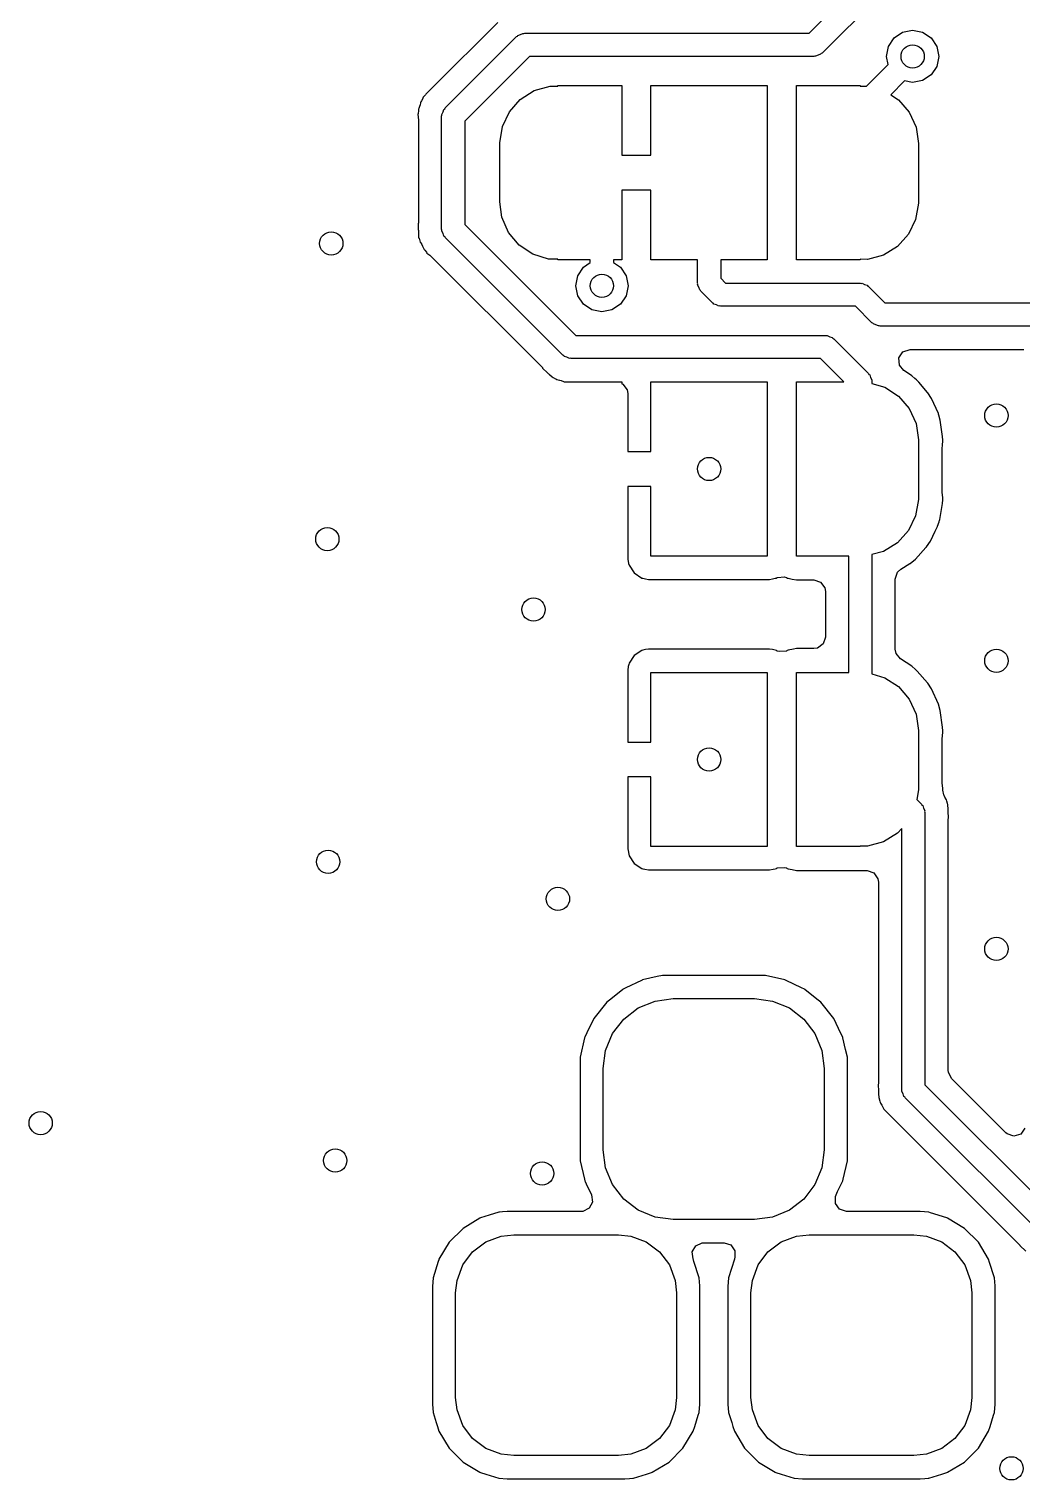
# Model space of a CAD drawing. Extents: x 100.2 to 143.8, y -109.8 to -50.2.
# Drawn here: x 110.75 to 119.29, y -91.35 to -78.86 of the extents above; entities that cross this region are included whole.
import ezdxf

# ---------------------------------------------------------------- set-up
doc = ezdxf.new("R2010")
doc.units = 0
doc.layers.add('BLACK', color=7, linetype='CONTINUOUS')

msp = doc.modelspace()

# ---------------------------------------------------------------- linework, layer by layer
at = {"layer": 'BLACK', "linetype": 'CONTINUOUS'}
for p, q in [((117.459, -78.9), (117.929, -78.4293)), ((118.041, -78.6), (117.571, -79.0707)), ((114.783, -78.8068), (114.225, -79.364)), ((114.978, -78.9119), (114.999, -78.9012)), ((114.999, -78.9012), (115.007, -78.9025)), ((115.007, -78.9025), (115.014, -78.9)), ((115.014, -78.9), (117.459, -78.9)), ((118.191, -78.9409), (118.264, -78.8921)), ((118.264, -78.8921), (118.35, -78.875)), ((118.35, -78.875), (118.436, -78.8921)), ((118.436, -78.8921), (118.509, -78.9409)), ((114.329, -79.5436), (114.944, -78.9293)), ((114.944, -78.9293), (114.951, -78.9256)), ((114.951, -78.9256), (114.956, -78.9191)), ((114.956, -78.9191), (114.978, -78.9119)), ((118.125, -79.1), (118.142, -79.0139)), ((118.142, -79.0139), (118.191, -78.9409)), ((118.509, -78.9409), (118.558, -79.0139)), ((118.558, -79.0139), (118.575, -79.1)), ((115.056, -79.1), (114.5, -79.6558)), ((117.5, -79.1), (115.056, -79.1)), ((117.508, -79.0975), (117.5, -79.1)), ((117.516, -79.0988), (117.508, -79.0975)), ((117.537, -79.0881), (117.516, -79.0988)), ((117.559, -79.0809), (117.537, -79.0881)), ((117.564, -79.0744), (117.559, -79.0809)), ((117.571, -79.0707), (117.564, -79.0744)), ((118.139, -79.1697), (118.125, -79.1)), ((118.575, -79.1), (118.558, -79.1861)), ((117.953, -79.3554), (118.139, -79.1697)), ((118.509, -79.2591), (118.436, -79.3079)), ((118.558, -79.1861), (118.509, -79.2591)), ((114.182, -79.4078), (114.168, -79.4216)), ((114.184, -79.4052), (114.182, -79.4078)), ((114.212, -79.3756), (114.184, -79.4052)), ((114.218, -79.3689), (114.212, -79.3756)), ((114.222, -79.3667), (114.218, -79.3689)), ((114.225, -79.364), (114.222, -79.3667)), ((114.976, -79.4692), (115.096, -79.3936)), ((115.096, -79.3936), (115.232, -79.3546)), ((115.232, -79.3546), (115.3, -79.355)), ((115.3, -79.355), (115.3, -79.35)), ((115.3, -79.35), (115.85, -79.35)), ((115.85, -79.35), (115.85, -79.95)), ((116.1, -79.95), (116.1, -79.35)), ((116.1, -79.35), (117.1, -79.35)), ((117.1, -79.35), (117.1, -80.85)), ((117.35, -80.85), (117.35, -79.35)), ((117.35, -79.35), (117.9, -79.35)), ((117.9, -79.35), (117.9, -79.355)), ((117.9, -79.355), (117.953, -79.3554)), ((118.28, -79.3111), (118.162, -79.4298)), ((118.35, -79.325), (118.28, -79.3111)), ((118.436, -79.3079), (118.35, -79.325)), ((114.11, -79.5302), (114.103, -79.5485)), ((114.114, -79.5164), (114.11, -79.5302)), ((114.118, -79.4994), (114.114, -79.5164)), ((114.121, -79.4905), (114.118, -79.4994)), ((114.126, -79.4829), (114.121, -79.4905)), ((114.127, -79.481), (114.126, -79.4829)), ((114.126, -79.4829), (114.126, -79.4829)), ((114.137, -79.4617), (114.127, -79.481)), ((114.138, -79.4595), (114.137, -79.4617)), ((114.142, -79.451), (114.138, -79.4595)), ((114.138, -79.4595), (114.138, -79.4595)), ((114.162, -79.4292), (114.142, -79.451)), ((114.165, -79.4253), (114.162, -79.4292)), ((114.168, -79.4216), (114.165, -79.4253)), ((114.882, -79.5755), (114.976, -79.4692)), ((118.162, -79.4298), (118.229, -79.4732)), ((118.229, -79.4732), (118.321, -79.5806)), ((114.097, -79.5903), (114.095, -79.5994)), ((114.095, -79.5994), (114.098, -79.6204)), ((114.1, -79.5674), (114.097, -79.5903)), ((114.098, -79.6204), (114.099, -79.6283)), ((114.099, -79.6283), (114.1, -79.6417)), ((114.103, -79.5485), (114.1, -79.555)), ((114.1, -79.555), (114.1, -79.5613)), ((114.1, -79.5613), (114.1, -79.5674)), ((114.1, -79.6417), (114.1, -80.5333)), ((114.3, -79.6143), (114.302, -79.6067)), ((114.3, -80.5869), (114.3, -79.6143)), ((114.301, -79.5987), (114.312, -79.5778)), ((114.302, -79.6067), (114.301, -79.5987)), ((114.312, -79.5778), (114.319, -79.5556)), ((114.319, -79.5556), (114.326, -79.5508)), ((114.326, -79.5508), (114.329, -79.5436)), ((114.5, -79.6558), (114.5, -80.5454)), ((114.822, -79.7038), (114.882, -79.5755)), ((118.321, -79.5806), (118.38, -79.7097)), ((114.8, -79.8439), (114.822, -79.7038)), ((118.38, -79.7097), (118.4, -79.85)), ((114.801, -79.85), (114.8, -79.8439)), ((114.8, -80.35), (114.8, -79.85)), ((114.8, -79.85), (114.801, -79.85)), ((118.4, -79.85), (118.4, -80.35)), ((115.85, -79.95), (116.1, -79.95)), ((116.1, -80.25), (115.85, -80.25)), ((115.85, -80.25), (115.85, -80.85)), ((116.1, -80.85), (116.1, -80.25)), ((114.801, -80.35), (114.8, -80.35)), ((114.818, -80.4845), (114.801, -80.35)), ((118.4, -80.3622), (118.376, -80.502)), ((118.4, -80.35), (118.4, -80.3622)), ((114.1, -80.5333), (114.099, -80.5375)), ((114.876, -80.6142), (114.818, -80.4845)), ((118.376, -80.502), (118.315, -80.6296)), ((114.099, -80.5375), (114.098, -80.5422)), ((114.098, -80.5422), (114.098, -80.5513)), ((114.098, -80.5513), (114.099, -80.5916)), ((114.099, -80.5916), (114.1, -80.5953)), ((114.1, -80.5953), (114.1, -80.6148)), ((114.1, -80.6148), (114.1, -80.6192)), ((114.1, -80.6192), (114.101, -80.6244)), ((114.101, -80.6244), (114.102, -80.6541)), ((114.102, -80.6541), (114.105, -80.6625)), ((114.302, -80.5945), (114.3, -80.5869)), ((114.301, -80.6025), (114.302, -80.5945)), ((114.312, -80.6234), (114.301, -80.6025)), ((114.319, -80.6456), (114.312, -80.6234)), ((114.326, -80.6504), (114.319, -80.6456)), ((114.329, -80.6576), (114.326, -80.6504)), ((115.342, -81.6707), (114.329, -80.6576)), ((114.5, -80.5454), (115.455, -81.5)), ((114.967, -80.7227), (114.876, -80.6142)), ((118.315, -80.6296), (118.219, -80.7347)), ((114.105, -80.6625), (114.105, -80.6625)), ((114.105, -80.6625), (114.106, -80.6646)), ((114.106, -80.6646), (114.113, -80.6856)), ((114.113, -80.6856), (114.115, -80.6969)), ((114.115, -80.6969), (114.12, -80.7047)), ((114.12, -80.7047), (114.129, -80.7196)), ((114.129, -80.7196), (114.135, -80.7324)), ((114.135, -80.7324), (114.146, -80.7569)), ((114.146, -80.7569), (114.15, -80.7618)), ((114.15, -80.7618), (114.154, -80.7662)), ((114.154, -80.7662), (114.169, -80.7842)), ((114.169, -80.7842), (114.174, -80.7922)), ((115.085, -80.8013), (114.967, -80.7227)), ((118.219, -80.7347), (118.099, -80.8089)), ((114.174, -80.7922), (114.197, -80.8099)), ((114.197, -80.8099), (114.207, -80.8187)), ((114.207, -80.8187), (115.163, -81.7747)), ((115.22, -80.8436), (115.085, -80.8013)), ((115.3, -80.845), (115.22, -80.8436)), ((115.3, -80.85), (115.3, -80.845)), ((115.578, -80.85), (115.3, -80.85)), ((115.519, -80.9139), (115.578, -80.8744)), ((115.578, -80.8744), (115.578, -80.85)), ((115.85, -80.85), (115.778, -80.85)), ((115.778, -80.85), (115.778, -80.8744)), ((115.778, -80.8744), (115.837, -80.9139)), ((116.5, -80.85), (116.1, -80.85)), ((116.5, -81.05), (116.5, -80.85)), ((117.1, -80.85), (116.7, -80.85)), ((116.7, -80.85), (116.7, -81.0086)), ((117.9, -80.85), (117.35, -80.85)), ((117.962, -80.8462), (117.9, -80.845)), ((117.9, -80.845), (117.9, -80.85)), ((118.099, -80.8089), (117.962, -80.8462)), ((115.453, -81.073), (115.47, -80.9869)), ((115.47, -80.9869), (115.519, -80.9139)), ((115.837, -80.9139), (115.886, -80.9869)), ((115.886, -80.9869), (115.903, -81.073)), ((116.7, -81.0086), (116.741, -81.05)), ((115.47, -81.1591), (115.453, -81.073)), ((115.903, -81.073), (115.886, -81.1591)), ((116.502, -81.0577), (116.5, -81.05)), ((116.501, -81.0656), (116.502, -81.0577)), ((116.512, -81.0865), (116.501, -81.0656)), ((116.519, -81.1088), (116.512, -81.0865)), ((116.526, -81.1135), (116.519, -81.1088)), ((116.529, -81.1207), (116.526, -81.1135)), ((116.629, -81.2207), (116.529, -81.1207)), ((116.741, -81.05), (117.9, -81.05)), ((117.9, -81.05), (117.908, -81.0525)), ((117.908, -81.0525), (117.916, -81.0512)), ((117.916, -81.0512), (117.937, -81.0619)), ((117.937, -81.0619), (117.959, -81.0691)), ((117.959, -81.0691), (117.964, -81.0756)), ((117.964, -81.0756), (117.971, -81.0793)), ((117.971, -81.0793), (118.112, -81.2205)), ((115.519, -81.2321), (115.47, -81.1591)), ((115.592, -81.2809), (115.519, -81.2321)), ((115.678, -81.298), (115.592, -81.2809)), ((115.764, -81.2809), (115.678, -81.298)), ((115.837, -81.2321), (115.764, -81.2809)), ((115.886, -81.1591), (115.837, -81.2321)), ((116.636, -81.2244), (116.629, -81.2207)), ((116.641, -81.2309), (116.636, -81.2244)), ((116.663, -81.2381), (116.641, -81.2309)), ((116.684, -81.2488), (116.663, -81.2381)), ((116.692, -81.2475), (116.684, -81.2488)), ((116.7, -81.25), (116.692, -81.2475)), ((117.859, -81.25), (116.7, -81.25)), ((118, -81.3912), (117.859, -81.25)), ((118.112, -81.2205), (121.571, -81.2205)), ((118.007, -81.3949), (118, -81.3912)), ((118.012, -81.4014), (118.007, -81.3949)), ((118.034, -81.4086), (118.012, -81.4014)), ((118.055, -81.4192), (118.034, -81.4086)), ((115.455, -81.5), (117.6, -81.5)), ((117.6, -81.5), (117.608, -81.5025)), ((117.608, -81.5025), (117.616, -81.5012)), ((117.616, -81.5012), (117.637, -81.5119)), ((117.637, -81.5119), (117.659, -81.5191)), ((117.659, -81.5191), (117.664, -81.5256)), ((117.664, -81.5256), (117.671, -81.5293)), ((117.671, -81.5293), (117.971, -81.8292)), ((118.063, -81.418), (118.055, -81.4192)), ((118.07, -81.4205), (118.063, -81.418)), ((121.53, -81.4205), (118.07, -81.4205)), ((118.232, -81.6944), (118.266, -81.6431)), ((118.266, -81.6431), (118.328, -81.621)), ((118.328, -81.621), (119.307, -81.621)), ((115.163, -81.7747), (115.166, -81.7778)), ((115.166, -81.7778), (115.168, -81.7823)), ((115.168, -81.7823), (115.174, -81.7885)), ((115.35, -81.6744), (115.342, -81.6707)), ((115.354, -81.6809), (115.35, -81.6744)), ((115.377, -81.6881), (115.354, -81.6809)), ((115.398, -81.6988), (115.377, -81.6881)), ((115.405, -81.6975), (115.398, -81.6988)), ((115.413, -81.7), (115.405, -81.6975)), ((117.559, -81.7), (115.413, -81.7)), ((117.759, -81.9), (117.559, -81.7)), ((118.236, -81.7555), (118.232, -81.6944)), ((118.274, -81.8031), (118.236, -81.7555)), ((115.174, -81.7885), (115.204, -81.8159)), ((115.204, -81.8159), (115.207, -81.8185)), ((115.207, -81.8185), (115.22, -81.8322)), ((115.22, -81.8322), (115.224, -81.8348)), ((115.224, -81.8348), (115.228, -81.8382)), ((115.228, -81.8382), (115.25, -81.8584)), ((115.25, -81.8584), (115.258, -81.8618)), ((115.258, -81.8618), (115.258, -81.8618)), ((115.258, -81.8618), (115.26, -81.8627)), ((115.26, -81.8627), (115.28, -81.873)), ((115.28, -81.873), (115.282, -81.8743)), ((115.282, -81.8743), (115.282, -81.8743)), ((115.282, -81.8743), (115.289, -81.8795)), ((115.289, -81.8795), (115.313, -81.8852)), ((115.313, -81.8852), (115.315, -81.8856)), ((115.315, -81.8856), (115.329, -81.89)), ((115.329, -81.89), (115.347, -81.8973)), ((115.347, -81.8973), (115.347, -81.8973)), ((115.347, -81.8973), (115.354, -81.8999)), ((115.354, -81.8999), (115.355, -81.9)), ((115.355, -81.9), (115.85, -81.9)), ((115.85, -81.9), (115.85, -81.9166)), ((116.1, -82.5), (116.1, -81.9)), ((116.1, -81.9), (117.1, -81.9)), ((117.1, -81.9), (117.1, -83.4)), ((117.35, -83.4), (117.35, -81.9)), ((117.35, -81.9), (117.759, -81.9)), ((117.971, -81.8292), (117.974, -81.8364)), ((117.974, -81.8364), (117.981, -81.8412)), ((117.981, -81.8412), (117.988, -81.8634)), ((117.988, -81.8634), (117.999, -81.8843)), ((117.999, -81.8843), (117.998, -81.8923)), ((117.998, -81.8923), (118, -81.9)), ((118, -81.9), (118, -81.9133)), ((118.296, -81.8172), (118.274, -81.8031)), ((118.343, -81.8478), (118.296, -81.8172)), ((118.369, -81.8703), (118.343, -81.8478)), ((118.384, -81.8832), (118.369, -81.8703)), ((118.387, -81.8859), (118.384, -81.8832)), ((118.403, -81.9041), (118.387, -81.8859)), ((118.478, -81.9917), (118.403, -81.9041)), ((115.85, -81.9166), (115.859, -81.9194)), ((115.859, -81.9194), (115.895, -81.9689)), ((115.895, -81.9689), (115.9, -81.9995)), ((115.9, -81.9995), (115.9, -82.5)), ((118, -81.9133), (118.11, -81.9461)), ((118.11, -81.9461), (118.229, -82.0232)), ((118.229, -82.0232), (118.321, -82.1306)), ((118.48, -81.9944), (118.478, -81.9917)), ((118.478, -81.9917), (118.478, -81.9917)), ((118.512, -82.0432), (118.48, -81.9944)), ((118.321, -82.1306), (118.38, -82.2597)), ((118.571, -82.1736), (118.512, -82.0432)), ((118.38, -82.2597), (118.4, -82.4)), ((118.572, -82.177), (118.571, -82.1736)), ((118.575, -82.1868), (118.572, -82.177)), ((118.572, -82.177), (118.572, -82.177)), ((118.587, -82.2292), (118.575, -82.1868)), ((118.608, -82.371), (118.587, -82.2292)), ((118.4, -82.4), (118.4, -82.9)), ((118.61, -82.4025), (118.608, -82.371)), ((118.609, -82.4148), (118.61, -82.4025)), ((115.9, -82.5), (116.1, -82.5)), ((118.604, -82.4674), (118.606, -82.4509)), ((118.604, -82.8425), (118.604, -82.4674)), ((118.606, -82.4481), (118.607, -82.4463)), ((118.606, -82.4509), (118.606, -82.4481)), ((118.606, -82.4481), (118.606, -82.4481)), ((118.607, -82.4376), (118.609, -82.4168)), ((118.607, -82.4463), (118.607, -82.4376)), ((118.609, -82.4167), (118.609, -82.4148)), ((118.609, -82.4168), (118.609, -82.4167)), ((116.1, -82.8), (115.9, -82.8)), ((115.9, -82.8), (115.9, -83.4197)), ((116.1, -83.4), (116.1, -82.8)), ((118.4, -82.9), (118.4, -82.9122)), ((118.605, -82.8565), (118.604, -82.8425)), ((118.608, -82.871), (118.605, -82.8565)), ((118.61, -82.9025), (118.608, -82.871)), ((118.609, -82.9148), (118.61, -82.9025)), ((118.4, -82.9122), (118.376, -83.052)), ((118.583, -83.084), (118.606, -82.9481)), ((118.606, -82.9481), (118.607, -82.9463)), ((118.606, -82.9481), (118.606, -82.9481)), ((118.607, -82.9463), (118.609, -82.9148)), ((118.376, -83.052), (118.315, -83.1796)), ((118.545, -83.1848), (118.564, -83.1459)), ((118.564, -83.1459), (118.565, -83.1427)), ((118.564, -83.1459), (118.564, -83.1459)), ((118.565, -83.1427), (118.577, -83.1049)), ((118.577, -83.1049), (118.582, -83.0909)), ((118.582, -83.0909), (118.583, -83.0875)), ((118.582, -83.0909), (118.582, -83.0909)), ((118.583, -83.0875), (118.583, -83.084)), ((118.583, -83.084), (118.583, -83.084)), ((118.315, -83.1796), (118.219, -83.2847)), ((118.47, -83.3197), (118.503, -83.2716)), ((118.503, -83.2716), (118.545, -83.1848)), ((117.1, -83.4), (116.1, -83.4)), ((117.8, -83.4), (117.35, -83.4)), ((117.8, -84.4), (117.8, -83.4)), ((118.099, -83.3589), (118, -83.3858)), ((118, -83.3858), (118, -84.4133)), ((118.219, -83.2847), (118.099, -83.3589)), ((118.374, -83.4258), (118.464, -83.3262)), ((118.464, -83.3262), (118.468, -83.3223)), ((118.468, -83.3223), (118.47, -83.3197)), ((118.468, -83.3223), (118.468, -83.3223)), ((115.9, -83.4197), (115.901, -83.4259)), ((115.901, -83.4259), (115.908, -83.4629)), ((115.908, -83.4629), (115.911, -83.4782)), ((115.911, -83.4782), (115.955, -83.5446)), ((118.219, -83.5393), (118.248, -83.5132)), ((118.248, -83.5132), (118.327, -83.4647)), ((118.327, -83.4647), (118.33, -83.4629)), ((118.33, -83.4629), (118.374, -83.4258)), ((115.955, -83.5446), (116.022, -83.5889)), ((116.022, -83.5889), (116.031, -83.5908)), ((116.031, -83.5908), (116.031, -83.5908)), ((116.031, -83.5908), (116.054, -83.5953)), ((116.054, -83.5953), (116.08, -83.6005)), ((116.08, -83.6005), (117.12, -83.6005)), ((117.12, -83.6005), (117.146, -83.5952)), ((117.146, -83.5952), (117.169, -83.5908)), ((117.169, -83.5908), (117.178, -83.5889)), ((117.169, -83.5908), (117.169, -83.5908)), ((117.178, -83.5889), (117.186, -83.5835)), ((117.186, -83.5835), (117.187, -83.5831)), ((117.187, -83.5831), (117.248, -83.5783)), ((117.248, -83.5783), (117.263, -83.5831)), ((117.263, -83.5831), (117.264, -83.5835)), ((117.264, -83.5835), (117.272, -83.5889)), ((117.272, -83.5889), (117.281, -83.5908)), ((117.281, -83.5908), (117.281, -83.5908)), ((117.281, -83.5908), (117.314, -83.5973)), ((117.314, -83.5973), (117.35, -83.6044)), ((117.35, -83.6044), (117.501, -83.6044)), ((117.501, -83.6044), (117.559, -83.6233)), ((117.559, -83.6233), (117.595, -83.6728)), ((118.201, -83.5975), (118.219, -83.5393)), ((118.201, -84.2015), (118.201, -83.5975)), ((117.595, -83.6728), (117.6, -83.7034)), ((117.6, -83.7034), (117.6, -84.0966)), ((117.581, -84.1548), (117.531, -84.1907)), ((117.6, -84.0966), (117.581, -84.1548)), ((115.955, -84.2554), (115.911, -84.3218)), ((116.022, -84.2111), (115.955, -84.2554)), ((116.031, -84.2092), (116.022, -84.2111)), ((116.054, -84.2047), (116.031, -84.2092)), ((116.031, -84.2092), (116.031, -84.2092)), ((116.08, -84.1995), (116.054, -84.2047)), ((117.12, -84.1995), (116.08, -84.1995)), ((117.146, -84.2048), (117.12, -84.1995)), ((117.169, -84.2092), (117.146, -84.2048)), ((117.178, -84.2111), (117.169, -84.2092)), ((117.169, -84.2092), (117.169, -84.2092)), ((117.186, -84.2165), (117.178, -84.2111)), ((117.187, -84.2169), (117.186, -84.2165)), ((117.202, -84.2217), (117.187, -84.2169)), ((117.263, -84.2169), (117.202, -84.2217)), ((117.264, -84.2165), (117.263, -84.2169)), ((117.272, -84.2111), (117.264, -84.2165)), ((117.281, -84.2092), (117.272, -84.2111)), ((117.325, -84.2004), (117.281, -84.2092)), ((117.281, -84.2092), (117.281, -84.2092)), ((117.35, -84.1956), (117.325, -84.2004)), ((117.501, -84.1956), (117.35, -84.1956)), ((117.531, -84.1907), (117.501, -84.1956)), ((118.207, -84.237), (118.201, -84.2015)), ((118.246, -84.2845), (118.207, -84.237)), ((115.905, -84.3501), (115.9, -84.3803)), ((115.9, -84.3803), (115.9, -85)), ((115.909, -84.3313), (115.905, -84.3501)), ((115.911, -84.3218), (115.909, -84.3313)), ((115.909, -84.3313), (115.909, -84.3313)), ((116.1, -85), (116.1, -84.4)), ((116.1, -84.4), (117.1, -84.4)), ((117.1, -84.4), (117.1, -85.9)), ((117.35, -85.9), (117.35, -84.4)), ((117.35, -84.4), (117.8, -84.4)), ((118.343, -84.3478), (118.246, -84.2845)), ((118.375, -84.3751), (118.343, -84.3478)), ((118.38, -84.3803), (118.375, -84.3751)), ((118.387, -84.3859), (118.38, -84.3803)), ((118.389, -84.3886), (118.387, -84.3859)), ((118.478, -84.4917), (118.389, -84.3886)), ((118, -84.4133), (118.11, -84.4461)), ((118.11, -84.4461), (118.229, -84.5232)), ((118.229, -84.5232), (118.321, -84.6306)), ((118.48, -84.4944), (118.478, -84.4917)), ((118.478, -84.4917), (118.478, -84.4917)), ((118.512, -84.5432), (118.48, -84.4944)), ((118.321, -84.6306), (118.38, -84.7597)), ((118.571, -84.6736), (118.512, -84.5432)), ((118.38, -84.7597), (118.4, -84.9)), ((118.587, -84.7292), (118.571, -84.6736)), ((118.608, -84.871), (118.587, -84.7292)), ((118.4, -84.9), (118.4, -85.4)), ((118.61, -84.9025), (118.608, -84.871)), ((118.609, -84.9148), (118.61, -84.9025)), ((115.9, -85), (116.1, -85)), ((118.604, -84.9674), (118.606, -84.9509)), ((118.604, -85.3425), (118.604, -84.9674)), ((118.606, -84.9481), (118.607, -84.9463)), ((118.606, -84.9509), (118.606, -84.9481)), ((118.606, -84.9481), (118.606, -84.9481)), ((118.607, -84.9463), (118.609, -84.9148)), ((116.1, -85.3), (115.9, -85.3)), ((115.9, -85.3), (115.9, -85.9197)), ((116.1, -85.9), (116.1, -85.3)), ((118.4, -85.4), (118.4, -85.4122)), ((118.605, -85.3565), (118.604, -85.3425)), ((118.608, -85.371), (118.605, -85.3565)), ((118.61, -85.4025), (118.608, -85.371)), ((118.61, -85.4044), (118.61, -85.4025)), ((118.4, -85.4122), (118.386, -85.4946)), ((118.386, -85.4946), (118.427, -85.5352)), ((118.609, -85.4131), (118.61, -85.4044)), ((118.617, -85.4534), (118.609, -85.4131)), ((118.61, -85.4044), (118.61, -85.4044)), ((118.62, -85.4603), (118.617, -85.4534)), ((118.627, -85.4732), (118.62, -85.4603)), ((118.641, -85.4958), (118.627, -85.4732)), ((118.643, -85.5072), (118.641, -85.4958)), ((118.65, -85.5281), (118.643, -85.5072)), ((118.651, -85.5303), (118.65, -85.5281)), ((118.427, -85.5352), (118.43, -85.5424)), ((118.43, -85.5424), (118.437, -85.5471)), ((118.437, -85.5471), (118.444, -85.5694)), ((118.444, -85.5694), (118.455, -85.5902)), ((118.455, -85.5902), (118.453, -85.5982)), ((118.453, -85.5982), (118.456, -85.6059)), ((118.456, -85.6059), (118.456, -87.9495)), ((118.654, -85.5387), (118.651, -85.5303)), ((118.651, -85.5303), (118.651, -85.5303)), ((118.654, -85.5478), (118.654, -85.5387)), ((118.655, -85.5683), (118.654, -85.5478)), ((118.654, -85.5478), (118.654, -85.5478)), ((118.656, -85.5735), (118.655, -85.5683)), ((118.656, -85.5779), (118.656, -85.5735)), ((118.656, -85.5974), (118.656, -85.5779)), ((118.656, -85.6011), (118.656, -85.5974)), ((118.658, -85.6505), (118.656, -85.6011)), ((118.657, -85.6553), (118.658, -85.6505)), ((118.256, -85.7444), (118.219, -85.7847)), ((118.256, -87.9909), (118.256, -85.7444)), ((118.656, -85.6594), (118.657, -85.6553)), ((118.656, -87.8254), (118.656, -85.6594)), ((117.1, -85.9), (116.1, -85.9)), ((117.9, -85.9), (117.35, -85.9)), ((117.962, -85.8962), (117.9, -85.895)), ((117.9, -85.895), (117.9, -85.9)), ((118.099, -85.8589), (117.962, -85.8962)), ((118.219, -85.7847), (118.099, -85.8589)), ((115.9, -85.9197), (115.911, -85.9782)), ((115.911, -85.9782), (115.955, -86.0446)), ((115.955, -86.0446), (116.022, -86.0889)), ((116.022, -86.0889), (116.031, -86.0908)), ((116.031, -86.0908), (116.031, -86.0908)), ((116.031, -86.0908), (116.048, -86.094)), ((116.048, -86.094), (116.08, -86.1005)), ((116.08, -86.1005), (117.12, -86.1005)), ((117.12, -86.1005), (117.152, -86.094)), ((117.152, -86.094), (117.169, -86.0908)), ((117.169, -86.0908), (117.178, -86.0889)), ((117.169, -86.0908), (117.169, -86.0908)), ((117.178, -86.0889), (117.186, -86.0835)), ((117.186, -86.0835), (117.187, -86.0831)), ((117.187, -86.0831), (117.248, -86.0783)), ((117.248, -86.0783), (117.263, -86.0831)), ((117.263, -86.0831), (117.264, -86.0835)), ((117.264, -86.0835), (117.272, -86.0889)), ((117.272, -86.0889), (117.281, -86.0908)), ((117.281, -86.0908), (117.281, -86.0908)), ((117.281, -86.0908), (117.314, -86.0973)), ((117.314, -86.0973), (117.35, -86.1044)), ((117.35, -86.1044), (117.89, -86.1044)), ((117.89, -86.1044), (117.892, -86.1044)), ((117.892, -86.1044), (117.958, -86.1057)), ((117.958, -86.1057), (118.016, -86.1256)), ((118.016, -86.1256), (118.051, -86.1758)), ((118.051, -86.1758), (118.055, -86.2046)), ((118.055, -86.2046), (118.055, -87.9374)), ((116.154, -87.018), (116.028, -87.0469)), ((116.198, -87.0078), (116.154, -87.018)), ((116.203, -87.0075), (116.198, -87.0078)), ((116.639, -87.0075), (116.203, -87.0075)), ((117.076, -87.0075), (116.639, -87.0075)), ((117.078, -87.0075), (117.076, -87.0075)), ((117.082, -87.0078), (117.078, -87.0075)), ((117.086, -87.0087), (117.082, -87.0078)), ((117.252, -87.0469), (117.086, -87.0087)), ((117.086, -87.0087), (117.086, -87.0087)), ((115.857, -87.1298), (115.754, -87.2115)), ((115.861, -87.1264), (115.857, -87.1298)), ((115.857, -87.1298), (115.857, -87.1298)), ((115.885, -87.1149), (115.861, -87.1264)), ((116.018, -87.0506), (115.885, -87.1149)), ((116.023, -87.0482), (116.018, -87.0506)), ((116.018, -87.0506), (116.018, -87.0506)), ((116.028, -87.0469), (116.023, -87.0482)), ((116.028, -87.0469), (116.028, -87.0469)), ((117.257, -87.0482), (117.252, -87.0469)), ((117.252, -87.0469), (117.252, -87.0469)), ((117.262, -87.0506), (117.257, -87.0482)), ((117.395, -87.1149), (117.262, -87.0506)), ((117.262, -87.0506), (117.262, -87.0506)), ((117.419, -87.1264), (117.395, -87.1149)), ((117.423, -87.1298), (117.419, -87.1264)), ((117.526, -87.2115), (117.423, -87.1298)), ((117.423, -87.1298), (117.423, -87.1298)), ((115.72, -87.2385), (115.608, -87.3789)), ((115.754, -87.2115), (115.72, -87.2385)), ((115.99, -87.2884), (116.135, -87.2285)), ((116.135, -87.2285), (116.29, -87.208)), ((116.29, -87.208), (116.99, -87.208)), ((116.99, -87.208), (117.145, -87.2285)), ((117.145, -87.2285), (117.29, -87.2884)), ((117.56, -87.2385), (117.526, -87.2115)), ((117.672, -87.3789), (117.56, -87.2385)), ((115.606, -87.3839), (115.549, -87.5028)), ((115.608, -87.3789), (115.606, -87.3839)), ((115.606, -87.3839), (115.606, -87.3839)), ((115.77, -87.5082), (115.866, -87.3839)), ((115.866, -87.3839), (115.99, -87.2884)), ((117.29, -87.2884), (117.414, -87.3839)), ((117.414, -87.3839), (117.51, -87.5082)), ((117.674, -87.3839), (117.672, -87.3789)), ((117.731, -87.5028), (117.674, -87.3839)), ((117.674, -87.3839), (117.674, -87.3839)), ((115.549, -87.5028), (115.53, -87.5407)), ((115.71, -87.653), (115.77, -87.5082)), ((117.51, -87.5082), (117.57, -87.653)), ((117.75, -87.5407), (117.731, -87.5028)), ((115.529, -87.5461), (115.491, -87.7117)), ((115.53, -87.5407), (115.529, -87.5461)), ((115.529, -87.5461), (115.529, -87.5461)), ((117.751, -87.5461), (117.75, -87.5407)), ((117.774, -87.6442), (117.751, -87.5461)), ((117.751, -87.5461), (117.751, -87.5461)), ((117.79, -87.7127), (117.774, -87.6442)), ((115.491, -87.7117), (115.49, -87.7158)), ((115.49, -87.7158), (115.49, -87.7205)), ((115.49, -87.7205), (115.49, -88.5955)), ((115.69, -87.8084), (115.71, -87.653)), ((117.57, -87.653), (117.59, -87.8084)), ((117.79, -88.0895), (117.79, -87.7127)), ((115.69, -88.5076), (115.69, -87.8084)), ((117.59, -87.8084), (117.59, -88.5076)), ((118.658, -87.8409), (118.656, -87.8254)), ((118.685, -87.8954), (118.658, -87.8409)), ((119.152, -88.3624), (118.685, -87.8954)), ((118.055, -87.9415), (118.053, -87.9462)), ((118.053, -87.9462), (118.054, -87.9554)), ((118.054, -87.9554), (118.055, -87.9957)), ((118.055, -87.9374), (118.055, -87.9415)), ((118.055, -87.9957), (118.055, -87.9994)), ((118.055, -87.9994), (118.055, -88.0188)), ((118.055, -88.0188), (118.056, -88.0233)), ((118.056, -88.0233), (118.057, -88.0285)), ((118.258, -87.9986), (118.256, -87.9909)), ((118.257, -88.0065), (118.258, -87.9986)), ((118.268, -88.0274), (118.257, -88.0065)), ((118.456, -87.9495), (119.795, -89.2883)), ((117.79, -88.0925), (117.79, -88.0895)), ((117.791, -88.5955), (117.79, -88.0925)), ((118.057, -88.0285), (118.058, -88.0581)), ((118.058, -88.0581), (118.061, -88.0665)), ((118.061, -88.0665), (118.061, -88.0665)), ((118.061, -88.0665), (118.062, -88.0687)), ((118.062, -88.0687), (118.069, -88.0896)), ((118.069, -88.0896), (118.071, -88.1009)), ((118.071, -88.1009), (118.075, -88.1087)), ((118.075, -88.1087), (118.085, -88.1236)), ((118.085, -88.1236), (118.091, -88.1365)), ((118.091, -88.1365), (118.099, -88.154)), ((118.275, -88.0497), (118.268, -88.0274)), ((118.282, -88.0544), (118.275, -88.0497)), ((118.285, -88.0616), (118.282, -88.0544)), ((119.631, -89.4072), (118.285, -88.0616)), ((118.099, -88.154), (118.101, -88.16)), ((118.101, -88.16), (119.271, -89.3293)), ((119.163, -88.3718), (119.152, -88.3624)), ((119.221, -88.3913), (119.163, -88.3718)), ((119.28, -88.373), (119.221, -88.3913)), ((119.316, -88.3239), (119.28, -88.373)), ((115.71, -88.663), (115.69, -88.5076)), ((117.59, -88.5076), (117.57, -88.663)), ((115.49, -88.5955), (115.49, -88.6002)), ((115.49, -88.6002), (115.491, -88.6043)), ((115.491, -88.6043), (115.527, -88.7601)), ((117.753, -88.7601), (117.789, -88.6043)), ((117.789, -88.6043), (117.79, -88.6002)), ((117.789, -88.6043), (117.789, -88.6043)), ((117.79, -88.6002), (117.791, -88.5955)), ((115.527, -88.7601), (115.53, -88.7753)), ((115.53, -88.7753), (115.533, -88.7803)), ((115.77, -88.8078), (115.71, -88.663)), ((117.57, -88.663), (117.51, -88.8078)), ((117.747, -88.7803), (117.75, -88.7753)), ((117.75, -88.7753), (117.753, -88.7601)), ((115.533, -88.7803), (115.533, -88.7803)), ((115.533, -88.7803), (115.542, -88.8005)), ((115.542, -88.8005), (115.589, -88.8974)), ((115.589, -88.8974), (115.598, -88.958)), ((115.866, -88.9321), (115.77, -88.8078)), ((117.51, -88.8078), (117.414, -88.9321)), ((117.686, -88.9099), (117.691, -88.8974)), ((117.691, -88.8974), (117.705, -88.8679)), ((117.691, -88.8974), (117.691, -88.8974)), ((117.705, -88.8679), (117.747, -88.7803)), ((117.747, -88.7803), (117.747, -88.7803)), ((115.569, -89.012), (115.514, -89.0386)), ((115.598, -88.958), (115.569, -89.012)), ((115.99, -89.0276), (115.866, -88.9321)), ((117.414, -88.9321), (117.29, -89.0276)), ((117.686, -88.9711), (117.686, -88.9099)), ((117.722, -89.0206), (117.686, -88.9711)), ((117.78, -89.0395), (117.722, -89.0206)), ((114.629, -89.0968), (114.484, -89.1846)), ((114.635, -89.0951), (114.629, -89.0968)), ((114.71, -89.0715), (114.635, -89.0951)), ((114.635, -89.0951), (114.635, -89.0951)), ((114.791, -89.0462), (114.71, -89.0715)), ((114.796, -89.0457), (114.791, -89.0462)), ((114.824, -89.0431), (114.796, -89.0457)), ((114.796, -89.0457), (114.796, -89.0457)), ((114.864, -89.0395), (114.824, -89.0431)), ((114.873, -89.0395), (114.864, -89.0395)), ((115.5, -89.0395), (114.873, -89.0395)), ((115.514, -89.0386), (115.5, -89.0395)), ((116.135, -89.0875), (115.99, -89.0276)), ((116.29, -89.108), (116.135, -89.0875)), ((116.99, -89.108), (116.29, -89.108)), ((117.145, -89.0875), (116.99, -89.108)), ((117.29, -89.0276), (117.145, -89.0875)), ((118.407, -89.0395), (117.78, -89.0395)), ((118.416, -89.0395), (118.407, -89.0395)), ((118.489, -89.0462), (118.416, -89.0395)), ((118.503, -89.0505), (118.489, -89.0462)), ((118.645, -89.0951), (118.503, -89.0505)), ((118.651, -89.0968), (118.645, -89.0951)), ((118.645, -89.0951), (118.645, -89.0951)), ((118.796, -89.1846), (118.651, -89.0968)), ((114.484, -89.1846), (114.365, -89.3045)), ((114.68, -89.3014), (114.812, -89.2517)), ((114.812, -89.2517), (114.92, -89.24)), ((114.92, -89.24), (115.82, -89.24)), ((115.82, -89.24), (115.928, -89.2517)), ((115.928, -89.2517), (116.06, -89.3014)), ((117.22, -89.3014), (117.352, -89.2517)), ((117.352, -89.2517), (117.46, -89.24)), ((117.46, -89.24), (118.36, -89.24)), ((118.36, -89.24), (118.468, -89.2517)), ((118.468, -89.2517), (118.6, -89.3014)), ((118.915, -89.3045), (118.796, -89.1846)), ((114.365, -89.3045), (114.277, -89.4494)), ((114.481, -89.4997), (114.566, -89.3864)), ((114.566, -89.3864), (114.68, -89.3014)), ((116.06, -89.3014), (116.174, -89.3864)), ((116.174, -89.3864), (116.259, -89.4997)), ((116.455, -89.3874), (116.485, -89.3343)), ((116.462, -89.447), (116.455, -89.3874)), ((116.485, -89.3343), (116.541, -89.3091)), ((116.541, -89.3091), (116.552, -89.3085)), ((116.552, -89.3085), (116.64, -89.3085)), ((116.64, -89.3085), (116.728, -89.3085)), ((116.728, -89.3085), (116.786, -89.3274)), ((116.786, -89.3274), (116.822, -89.3769)), ((116.822, -89.3769), (116.822, -89.4381)), ((117.021, -89.4997), (117.106, -89.3864)), ((117.106, -89.3864), (117.22, -89.3014)), ((118.6, -89.3014), (118.714, -89.3864)), ((118.714, -89.3864), (118.799, -89.4997)), ((119.003, -89.4494), (118.915, -89.3045)), ((119.271, -89.3293), (119.272, -89.3321)), ((119.272, -89.3321), (119.322, -89.3822)), ((114.271, -89.4689), (114.226, -89.6112)), ((114.275, -89.4551), (114.271, -89.4689)), ((114.277, -89.4494), (114.275, -89.4551)), ((114.275, -89.4551), (114.275, -89.4551)), ((114.432, -89.6324), (114.481, -89.4997)), ((116.259, -89.4997), (116.308, -89.6324)), ((116.463, -89.4494), (116.462, -89.447)), ((116.465, -89.4551), (116.463, -89.4494)), ((116.469, -89.4689), (116.465, -89.4551)), ((116.465, -89.4551), (116.465, -89.4551)), ((116.514, -89.6112), (116.469, -89.4689)), ((116.817, -89.4494), (116.766, -89.6112)), ((116.819, -89.4455), (116.817, -89.4494)), ((116.822, -89.4381), (116.819, -89.4455)), ((116.972, -89.6324), (117.021, -89.4997)), ((118.799, -89.4997), (118.848, -89.6324)), ((119.005, -89.4551), (119.003, -89.4494)), ((119.009, -89.4689), (119.005, -89.4551)), ((119.005, -89.4551), (119.005, -89.4551)), ((119.054, -89.6112), (119.009, -89.4689)), ((114.226, -89.6112), (114.22, -89.6837)), ((114.42, -89.7397), (114.432, -89.6324)), ((116.308, -89.6324), (116.32, -89.7397)), ((116.514, -89.6164), (116.514, -89.6112)), ((116.516, -89.6385), (116.514, -89.6164)), ((116.514, -89.6164), (116.514, -89.6164)), ((116.52, -89.6837), (116.516, -89.6385)), ((116.766, -89.6112), (116.76, -89.6837)), ((116.96, -89.7397), (116.972, -89.6324)), ((118.848, -89.6324), (118.86, -89.7397)), ((119.054, -89.6164), (119.054, -89.6112)), ((119.056, -89.6385), (119.054, -89.6164)), ((119.054, -89.6164), (119.054, -89.6164)), ((119.06, -89.6837), (119.056, -89.6385)), ((114.22, -89.6837), (114.22, -90.6963)), ((114.42, -90.6403), (114.42, -89.7397)), ((116.32, -89.7397), (116.32, -90.6403)), ((116.521, -90.6963), (116.52, -89.6837)), ((116.76, -89.6837), (116.76, -90.6963)), ((116.96, -90.6403), (116.96, -89.7397)), ((118.86, -89.7397), (118.86, -90.6403)), ((119.061, -90.6963), (119.06, -89.6837)), ((114.432, -90.7476), (114.42, -90.6403)), ((116.32, -90.6403), (116.308, -90.7476)), ((116.972, -90.7476), (116.96, -90.6403)), ((118.86, -90.6403), (118.848, -90.7476)), ((114.22, -90.6963), (114.226, -90.7688)), ((114.226, -90.7688), (114.254, -90.8565)), ((114.481, -90.8803), (114.432, -90.7476)), ((116.308, -90.7476), (116.259, -90.8803)), ((116.506, -90.7924), (116.514, -90.7688)), ((116.514, -90.7688), (116.521, -90.6963)), ((116.76, -90.6963), (116.766, -90.7688)), ((116.766, -90.7688), (116.794, -90.8565)), ((117.021, -90.8803), (116.972, -90.7476)), ((118.848, -90.7476), (118.799, -90.8803)), ((119.046, -90.7924), (119.054, -90.7688)), ((119.054, -90.7688), (119.061, -90.6963)), ((114.254, -90.8565), (114.264, -90.8903)), ((114.264, -90.8903), (114.277, -90.9306)), ((114.566, -90.9936), (114.481, -90.8803)), ((116.259, -90.8803), (116.174, -90.9936)), ((116.463, -90.9306), (116.476, -90.8903)), ((116.476, -90.8903), (116.506, -90.7924)), ((116.794, -90.8565), (116.804, -90.8903)), ((116.804, -90.8903), (116.817, -90.9306)), ((117.106, -90.9936), (117.021, -90.8803)), ((118.799, -90.8803), (118.714, -90.9936)), ((119.003, -90.9306), (119.016, -90.8903)), ((119.016, -90.8903), (119.046, -90.7924)), ((114.277, -90.9306), (114.365, -91.0755)), ((114.68, -91.0786), (114.566, -90.9936)), ((116.174, -90.9936), (116.06, -91.0786)), ((116.375, -91.0755), (116.463, -90.9306)), ((116.817, -90.9306), (116.905, -91.0755)), ((117.22, -91.0786), (117.106, -90.9936)), ((118.714, -90.9936), (118.6, -91.0786)), ((118.915, -91.0755), (119.003, -90.9306)), ((114.365, -91.0755), (114.484, -91.1954)), ((114.812, -91.1283), (114.68, -91.0786)), ((114.92, -91.14), (114.812, -91.1283)), ((115.82, -91.14), (114.92, -91.14)), ((115.928, -91.1283), (115.82, -91.14)), ((116.06, -91.0786), (115.928, -91.1283)), ((116.256, -91.1954), (116.375, -91.0755)), ((116.905, -91.0755), (117.024, -91.1954)), ((117.352, -91.1283), (117.22, -91.0786)), ((117.46, -91.14), (117.352, -91.1283)), ((118.36, -91.14), (117.46, -91.14)), ((118.468, -91.1283), (118.36, -91.14)), ((118.6, -91.0786), (118.468, -91.1283)), ((118.796, -91.1954), (118.915, -91.0755)), ((114.484, -91.1954), (114.629, -91.2832)), ((116.111, -91.2832), (116.256, -91.1954)), ((117.024, -91.1954), (117.169, -91.2832)), ((118.651, -91.2832), (118.796, -91.1954)), ((114.629, -91.2832), (114.635, -91.2849)), ((114.635, -91.2849), (114.635, -91.2849)), ((114.635, -91.2849), (114.679, -91.2986)), ((114.679, -91.2986), (114.791, -91.3338)), ((114.791, -91.3338), (114.864, -91.3405)), ((114.864, -91.3405), (115.37, -91.3405)), ((115.37, -91.3405), (115.876, -91.3405)), ((115.876, -91.3405), (115.916, -91.3369)), ((115.916, -91.3369), (115.944, -91.3343)), ((115.944, -91.3343), (115.949, -91.3338)), ((115.944, -91.3343), (115.944, -91.3343)), ((115.949, -91.3338), (116.061, -91.2986)), ((116.061, -91.2986), (116.105, -91.2849)), ((116.105, -91.2849), (116.111, -91.2832)), ((116.105, -91.2849), (116.105, -91.2849)), ((117.169, -91.2832), (117.175, -91.2849)), ((117.175, -91.2849), (117.175, -91.2849)), ((117.175, -91.2849), (117.219, -91.2986)), ((117.219, -91.2986), (117.331, -91.3338)), ((117.331, -91.3338), (117.404, -91.3405)), ((117.404, -91.3405), (117.91, -91.3405)), ((117.91, -91.3405), (118.416, -91.3405)), ((118.416, -91.3405), (118.456, -91.3369)), ((118.456, -91.3369), (118.484, -91.3343)), ((118.484, -91.3343), (118.489, -91.3338)), ((118.484, -91.3343), (118.484, -91.3343)), ((118.489, -91.3338), (118.601, -91.2986)), ((118.601, -91.2986), (118.645, -91.2849)), ((118.645, -91.2849), (118.651, -91.2832)), ((118.645, -91.2849), (118.645, -91.2849))]:
    msp.add_line(p, q, dxfattribs=at)
at = {"layer": 'BLACK'}
for centre in [(118.35, -79.1), (113.351, -80.709), (115.678, -81.073), (119.07, -82.19), (116.6, -82.65), (113.317, -83.253), (115.09, -83.86), (119.07, -84.3), (116.6, -85.15), (113.324, -86.03), (115.3, -86.35), (119.07, -86.78), (110.852, -88.279), (113.385, -88.601), (115.164, -88.712), (119.2, -91.25)]:
    msp.add_circle(centre, 0.1, dxfattribs=at)

doc.saveas('drawing.dxf')
